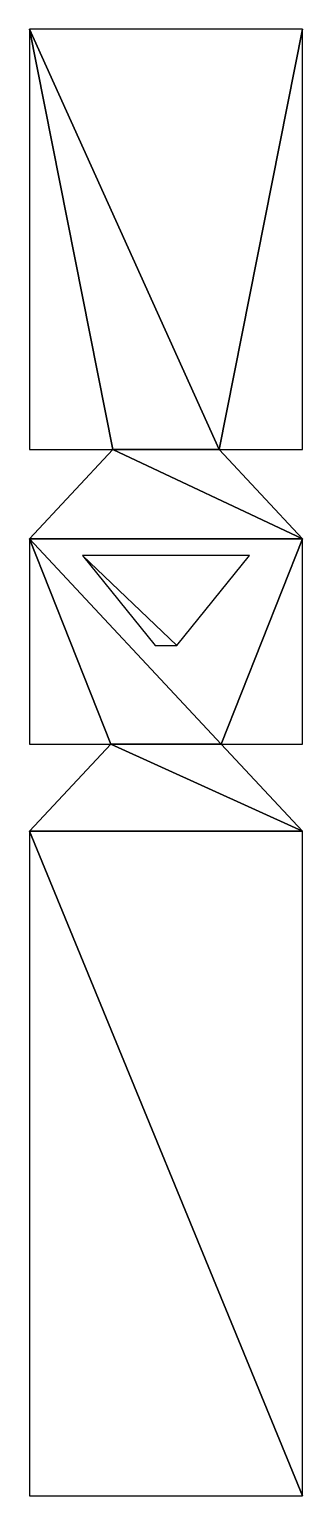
# Model space of a CAD drawing. Extents: x -450 to 450, y 0 to 4835.
import ezdxf

# ---------------------------------------------------------------- set-up
doc = ezdxf.new("R2010")
doc.units = 0
doc.layers.get('0').update_dxf_attribs({"linetype": 'CONTINUOUS'})

msp = doc.modelspace()

# ---------------------------------------------------------------- meshes
mesh = msp.add_polyface()
corners = [(-175, 3450), (-450, 3155), (-450, 2478.4), (-181.7, 2478.4), (-450, 2190.6), (-450, 0), (450, 0), (450, 2190.6), (181.7, 2478.4), (450, 2478.4), (450, 3155), (175, 3450), (450, 3450), (450, 4834.9), (-450, 4834.9), (-450, 3450)]
mesh.append_faces([[corners[k] for k in face] for face in [(0, 14, 15), (3, 1, 2)]], dxfattribs={"vtx0": -1})
mesh.append_faces([[corners[k] for k in face] for face in [(0, 11, 14), (3, 8, 1), (8, 10, 1)]], dxfattribs={"vtx0": -1, "vtx1": -1, "vtx2": -1})
mesh.append_faces([[corners[k] for k in face] for face in [(0, 10, 11), (3, 7, 8), (4, 6, 7), (11, 13, 14)]], dxfattribs={"vtx0": -1, "vtx2": -1})
mesh.append_faces([[corners[k] for k in face] for face in [(5, 6, 4), (9, 10, 8), (12, 13, 11)]], dxfattribs={"vtx1": -1})
mesh.append_faces([[corners[k] for k in face] for face in [(0, 1, 10), (3, 4, 7)]], dxfattribs={"vtx1": -1, "vtx2": -1})
mesh = msp.add_polyface()
corners = [(36.1, 2803.6), (275, 3100), (-275, 3100), (-36.1, 2803.6)]
mesh.append_faces([[corners[k] for k in face] for face in [(0, 2, 3)]], dxfattribs={"vtx0": -1})
mesh.append_faces([[corners[k] for k in face] for face in [(1, 2, 0)]], dxfattribs={"vtx1": -1})

doc.saveas('drawing.dxf')
